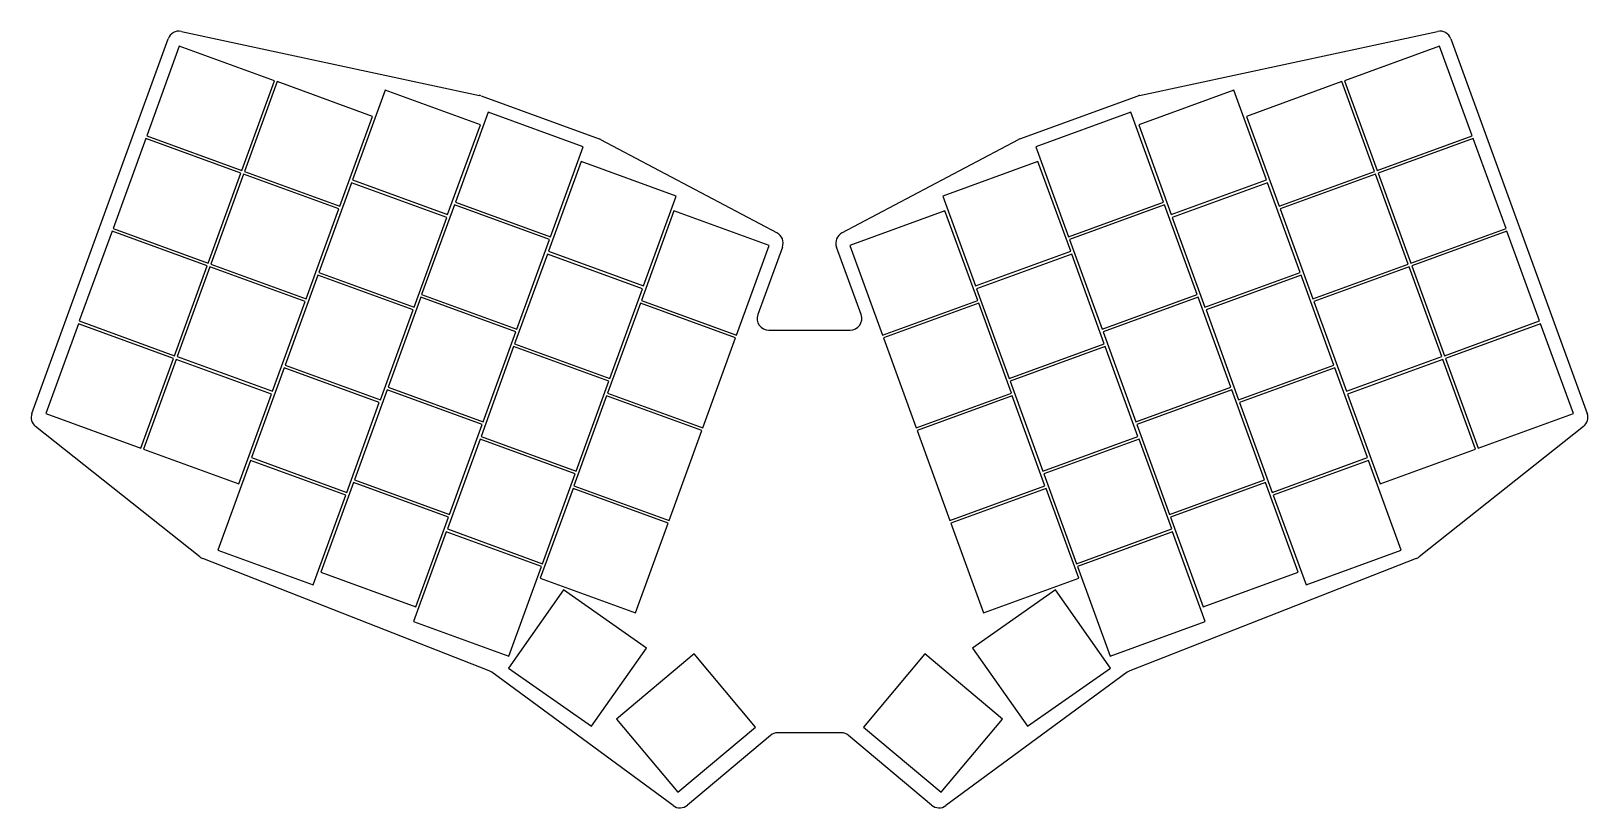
# Model space of a CAD drawing. Header units: millimetres. Extents: x 52 to 321, y -185 to -51.
import ezdxf

# ---------------------------------------------------------------- set-up
doc = ezdxf.new("R2010")
doc.units = ezdxf.units.MM

msp = doc.modelspace()

# ---------------------------------------------------------------- linework, layer by layer
for p, q in [((77.98, -51.01), (129.45, -62.04)), ((243.45, -62.04), (294.92, -51.01)), ((52.15, -116.95), (75.68, -52.28)), ((77.62, -53.53), (71.98, -69.03)), ((94.07, -59.51), (77.62, -53.53)), ((295.28, -53.53), (278.84, -59.51)), ((300.92, -69.03), (295.28, -53.53)), ((297.22, -52.28), (320.76, -116.95)), ((88.43, -75.02), (94.07, -59.51)), ((94.54, -59.68), (88.9, -75.19)), ((110.98, -65.67), (94.54, -59.68)), ((113.16, -61.14), (107.52, -76.65)), ((129.61, -67.13), (113.16, -61.14)), ((259.74, -61.14), (243.3, -67.13)), ((265.38, -76.65), (259.74, -61.14)), ((278.37, -59.68), (261.92, -65.67)), ((284.01, -75.19), (278.37, -59.68)), ((278.84, -59.51), (284.48, -75.02)), ((129.72, -62.11), (150.13, -69.54)), ((222.77, -69.54), (243.19, -62.11)), ((105.34, -81.17), (110.98, -65.67)), ((123.96, -82.63), (129.61, -67.13)), ((130.93, -64.95), (125.29, -80.45)), ((147.38, -70.93), (130.93, -64.95)), ((241.97, -64.95), (225.53, -70.93)), ((247.61, -80.45), (241.97, -64.95)), ((243.3, -67.13), (248.94, -82.63)), ((261.92, -65.67), (267.56, -81.17)), ((71.81, -69.5), (66.17, -85.01)), ((88.25, -75.49), (71.81, -69.5)), ((71.98, -69.03), (88.43, -75.02)), ((150.38, -69.65), (180.84, -85.79)), ((192.06, -85.79), (222.52, -69.65)), ((284.48, -75.02), (300.92, -69.03)), ((301.09, -69.5), (284.65, -75.49)), ((306.74, -85.01), (301.09, -69.5)), ((141.73, -86.44), (147.38, -70.93)), ((225.53, -70.93), (231.17, -86.44)), ((88.9, -75.19), (105.34, -81.17)), ((146.99, -73.45), (141.35, -88.96)), ((163.44, -79.44), (146.99, -73.45)), ((225.91, -73.45), (209.47, -79.44)), ((231.56, -88.96), (225.91, -73.45)), ((267.56, -81.17), (284.01, -75.19)), ((82.61, -90.99), (88.25, -75.49)), ((88.72, -75.66), (83.08, -91.16)), ((105.17, -81.64), (88.72, -75.66)), ((107.35, -77.12), (101.71, -92.62)), ((123.79, -83.1), (107.35, -77.12)), ((107.52, -76.65), (123.96, -82.63)), ((248.94, -82.63), (265.38, -76.65)), ((265.56, -77.12), (249.11, -83.1)), ((271.2, -92.62), (265.56, -77.12)), ((284.18, -75.66), (267.74, -81.64)), ((289.82, -91.16), (284.18, -75.66)), ((284.65, -75.49), (290.29, -90.99)), ((125.29, -80.45), (141.73, -86.44)), ((157.79, -94.94), (163.44, -79.44)), ((209.47, -79.44), (215.11, -94.94)), ((231.17, -86.44), (247.61, -80.45)), ((99.53, -97.15), (105.17, -81.64)), ((118.15, -98.61), (123.79, -83.1)), ((125.12, -80.92), (119.47, -96.43)), ((141.56, -86.91), (125.12, -80.92)), ((163.05, -81.96), (157.41, -97.46)), ((179.5, -87.94), (163.05, -81.96)), ((209.85, -81.96), (193.41, -87.94)), ((215.5, -97.46), (209.85, -81.96)), ((247.79, -80.92), (231.34, -86.91)), ((253.43, -96.43), (247.79, -80.92)), ((249.11, -83.1), (254.75, -98.61)), ((267.74, -81.64), (273.38, -97.15)), ((66, -85.48), (60.35, -100.98)), ((82.44, -91.46), (66, -85.48)), ((66.17, -85.01), (82.61, -90.99)), ((290.29, -90.99), (306.74, -85.01)), ((306.91, -85.48), (290.46, -91.46)), ((312.55, -100.98), (306.91, -85.48)), ((135.92, -102.41), (141.56, -86.91)), ((173.85, -103.45), (179.5, -87.94)), ((181.78, -88.24), (177.54, -99.89)), ((195.36, -99.89), (191.12, -88.24)), ((193.41, -87.94), (199.05, -103.45)), ((231.34, -86.91), (236.98, -102.41)), ((83.08, -91.16), (99.53, -97.15)), ((141.18, -89.43), (135.53, -104.93)), ((157.62, -95.41), (141.18, -89.43)), ((141.35, -88.96), (157.79, -94.94)), ((215.11, -94.94), (231.56, -88.96)), ((231.73, -89.43), (215.28, -95.41)), ((237.37, -104.93), (231.73, -89.43)), ((273.38, -97.15), (289.82, -91.16)), ((76.8, -106.97), (82.44, -91.46)), ((82.91, -91.63), (77.27, -107.14)), ((99.35, -97.62), (82.91, -91.63)), ((101.53, -93.09), (95.89, -108.6)), ((117.98, -99.08), (101.53, -93.09)), ((101.71, -92.62), (118.15, -98.61)), ((254.75, -98.61), (271.2, -92.62)), ((271.37, -93.09), (254.93, -99.08)), ((277.01, -108.6), (271.37, -93.09)), ((289.99, -91.63), (273.55, -97.62)), ((295.64, -107.14), (289.99, -91.63)), ((290.46, -91.46), (296.11, -106.97)), ((119.47, -96.43), (135.92, -102.41)), ((151.98, -110.92), (157.62, -95.41)), ((215.28, -95.41), (220.93, -110.92)), ((236.98, -102.41), (253.43, -96.43)), ((93.71, -113.12), (99.35, -97.62)), ((112.34, -114.58), (117.98, -99.08)), ((119.3, -96.9), (113.66, -112.4)), ((135.75, -102.88), (119.3, -96.9)), ((157.24, -97.93), (151.59, -113.44)), ((173.68, -103.92), (157.24, -97.93)), ((157.41, -97.46), (173.85, -103.45)), ((199.05, -103.45), (215.5, -97.46)), ((215.67, -97.93), (199.22, -103.92)), ((221.31, -113.44), (215.67, -97.93)), ((253.6, -96.9), (237.16, -102.88)), ((259.24, -112.4), (253.6, -96.9)), ((254.93, -99.08), (260.57, -114.58)), ((273.55, -97.62), (279.19, -113.12)), ((60.18, -101.45), (54.54, -116.96)), ((76.63, -107.44), (60.18, -101.45)), ((60.35, -100.98), (76.8, -106.97)), ((296.11, -106.97), (312.55, -100.98)), ((312.72, -101.45), (296.28, -107.44)), ((318.37, -116.96), (312.72, -101.45)), ((130.11, -118.39), (135.75, -102.88)), ((168.04, -119.42), (173.68, -103.92)), ((179.42, -102.57), (193.48, -102.57)), ((199.22, -103.92), (204.87, -119.42)), ((237.16, -102.88), (242.8, -118.39)), ((70.98, -122.94), (76.63, -107.44)), ((77.27, -107.14), (93.71, -113.12)), ((135.36, -105.4), (129.72, -120.91)), ((151.81, -111.39), (135.36, -105.4)), ((135.53, -104.93), (151.98, -110.92)), ((220.93, -110.92), (237.37, -104.93)), ((237.54, -105.4), (221.1, -111.39)), ((243.18, -120.91), (237.54, -105.4)), ((279.19, -113.12), (295.64, -107.14)), ((296.28, -107.44), (301.92, -122.94)), ((77.1, -107.61), (71.45, -123.11)), ((93.54, -113.59), (77.1, -107.61)), ((95.72, -109.07), (90.08, -124.57)), ((112.16, -115.05), (95.72, -109.07)), ((95.89, -108.6), (112.34, -114.58)), ((260.57, -114.58), (277.01, -108.6)), ((277.18, -109.07), (260.74, -115.05)), ((282.83, -124.57), (277.18, -109.07)), ((295.81, -107.61), (279.36, -113.59)), ((301.45, -123.11), (295.81, -107.61)), ((113.49, -112.87), (107.85, -128.38)), ((129.93, -118.86), (113.49, -112.87)), ((113.66, -112.4), (130.11, -118.39)), ((146.16, -126.89), (151.81, -111.39)), ((221.1, -111.39), (226.74, -126.89)), ((242.8, -118.39), (259.24, -112.4)), ((259.41, -112.87), (242.97, -118.86)), ((265.06, -128.38), (259.41, -112.87)), ((87.9, -129.1), (93.54, -113.59)), ((106.52, -130.56), (112.16, -115.05)), ((151.42, -113.91), (145.78, -129.41)), ((167.87, -119.89), (151.42, -113.91)), ((151.59, -113.44), (168.04, -119.42)), ((204.87, -119.42), (221.31, -113.44)), ((221.48, -113.91), (205.04, -119.89)), ((227.12, -129.41), (221.48, -113.91)), ((260.74, -115.05), (266.38, -130.56)), ((279.36, -113.59), (285.01, -129.1)), ((54.54, -116.96), (70.98, -122.94)), ((301.92, -122.94), (318.37, -116.96)), ((81.14, -141.7), (52.78, -119.2)), ((124.29, -134.36), (129.93, -118.86)), ((129.72, -120.91), (146.16, -126.89)), ((162.22, -135.4), (167.87, -119.89)), ((205.04, -119.89), (210.68, -135.4)), ((226.74, -126.89), (243.18, -120.91)), ((242.97, -118.86), (248.61, -134.36)), ((320.12, -119.2), (291.76, -141.7)), ((71.45, -123.11), (87.9, -129.1)), ((129.55, -121.38), (123.91, -136.88)), ((145.99, -127.36), (129.55, -121.38)), ((243.36, -121.38), (226.91, -127.36)), ((249, -136.88), (243.36, -121.38)), ((285.01, -129.1), (301.45, -123.11)), ((89.91, -125.04), (84.26, -140.55)), ((106.35, -131.03), (89.91, -125.04)), ((90.08, -124.57), (106.52, -130.56)), ((266.38, -130.56), (282.83, -124.57)), ((283, -125.04), (266.55, -131.03)), ((288.64, -140.55), (283, -125.04)), ((107.68, -128.85), (102.03, -144.35)), ((124.12, -134.83), (107.68, -128.85)), ((107.85, -128.38), (124.29, -134.36)), ((140.35, -142.87), (145.99, -127.36)), ((226.91, -127.36), (232.55, -142.87)), ((248.61, -134.36), (265.06, -128.38)), ((265.23, -128.85), (248.78, -134.83)), ((270.87, -144.35), (265.23, -128.85)), ((100.71, -146.53), (106.35, -131.03)), ((145.61, -129.88), (139.96, -145.39)), ((162.05, -135.87), (145.61, -129.88)), ((145.78, -129.41), (162.22, -135.4)), ((210.68, -135.4), (227.12, -129.41)), ((227.3, -129.88), (210.85, -135.87)), ((232.94, -145.39), (227.3, -129.88)), ((266.55, -131.03), (272.2, -146.53)), ((118.48, -150.34), (124.12, -134.83)), ((123.91, -136.88), (140.35, -142.87)), ((156.41, -151.37), (162.05, -135.87)), ((210.85, -135.87), (216.49, -151.37)), ((232.55, -142.87), (249, -136.88)), ((248.78, -134.83), (254.43, -150.34)), ((123.73, -137.35), (118.09, -152.86)), ((140.18, -143.34), (123.73, -137.35)), ((249.17, -137.35), (232.72, -143.34)), ((254.81, -152.86), (249.17, -137.35)), ((131.11, -161.36), (81.66, -142)), ((84.26, -140.55), (100.71, -146.53)), ((291.25, -142), (241.79, -161.36)), ((272.2, -146.53), (288.64, -140.55)), ((102.03, -144.35), (118.48, -150.34)), ((134.54, -158.84), (140.18, -143.34)), ((232.72, -143.34), (238.37, -158.84)), ((254.43, -150.34), (270.87, -144.35)), ((143.95, -147.39), (134.49, -160.91)), ((139.96, -145.39), (156.41, -151.37)), ((158.29, -157.43), (143.95, -147.39)), ((228.95, -147.39), (214.61, -157.43)), ((216.49, -151.37), (232.94, -145.39)), ((238.41, -160.91), (228.95, -147.39)), ((118.09, -152.86), (134.54, -158.84)), ((238.37, -158.84), (254.81, -152.86)), ((148.83, -170.94), (158.29, -157.43)), ((166.54, -158.43), (153.13, -169.68)), ((177.14, -171.07), (166.54, -158.43)), ((206.37, -158.43), (195.76, -171.07)), ((219.77, -169.68), (206.37, -158.43)), ((214.61, -157.43), (224.08, -170.94)), ((134.49, -160.91), (148.83, -170.94)), ((224.08, -170.94), (238.41, -160.91)), ((162.9, -184.62), (131.57, -161.61)), ((241.34, -161.61), (210, -184.62)), ((153.13, -169.68), (163.74, -182.32)), ((163.74, -182.32), (177.14, -171.07)), ((191.92, -172.05), (180.98, -172.05)), ((195.76, -171.07), (209.17, -182.32)), ((209.17, -182.32), (219.77, -169.68)), ((179.7, -172.52), (165.37, -184.54)), ((207.53, -184.54), (193.21, -172.52))]:
    msp.add_line(p, q)
for centre, start, end in [((77.56, -52.96), 77.9072, 160), ((295.34, -52.96), 20, 102.0928), ((129.03, -63.99), 70, 77.9072), ((243.87, -63.99), 102.0928, 110), ((149.45, -71.42), 62.0928, 70), ((223.46, -71.42), 110, 117.9072), ((179.9, -87.55), 340, 62.0928), ((193, -87.55), 117.9072, 200), ((179.42, -100.57), 160, 270), ((193.48, -100.57), 270, 20), ((54.03, -117.63), 160, 231.5651), ((318.88, -117.63), 308.435, 20), ((82.39, -140.14), 231.5651, 248.6172), ((290.52, -140.14), 291.3828, 308.435), ((130.38, -163.23), 53.7111, 68.6172), ((242.52, -163.23), 111.3828, 126.2889), ((180.98, -174.05), 90, 130), ((191.92, -174.05), 50, 90), ((164.08, -183.01), 233.7111, 310), ((208.82, -183.01), 230, 306.2889)]:
    msp.add_arc(centre, 2, start, end)

doc.saveas('drawing.dxf')
